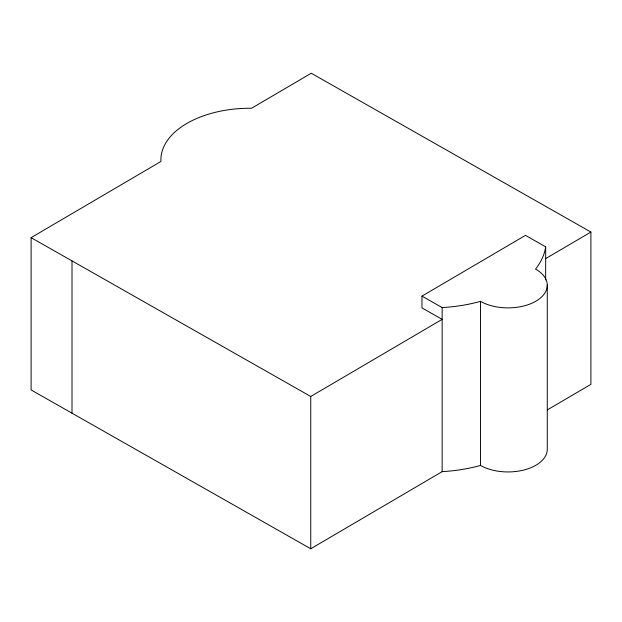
<?xml version="1.0" encoding="UTF-8"?>
<svg xmlns="http://www.w3.org/2000/svg" width="622" height="622" viewBox="0 0 622 622"><rect width="100%" height="100%" fill="white"/><g stroke="black" fill="none" stroke-linecap="round" stroke-linejoin="round"><path stroke-width="0.93" d="M547.274 285.031L547.274 449.1A39.24 22.656 0 0 1 523.351 470.146A39.24 22.656 0 0 1 480.511 465.443A115.397 66.624 0 0 1 442.149 471.647L310.751 548.767L31.1 389.947L31.1 237.658L160.958 161.448A89.179 51.486 0 0 1 251.583 108.251L311.249 73.233L590.9 232.053L590.9 384.342L547.344 409.906M310.751 548.767L310.751 396.478L442.149 319.358L421.965 307.898L421.965 296.119L525.489 235.357L545.665 246.817L545.665 279.939M545.665 258.604L590.9 232.053M421.965 296.119L442.149 307.579A115.397 66.624 0 0 0 480.511 301.375A39.24 22.656 0 0 0 536.008 301.11A39.24 22.656 0 0 0 535.55 269.069A115.397 66.624 0 0 0 545.665 246.817M31.1 237.658L310.751 396.478M480.511 301.375L480.511 465.443M442.149 307.579L442.149 471.647M72.004 260.89L72.004 413.179"/></g></svg>
